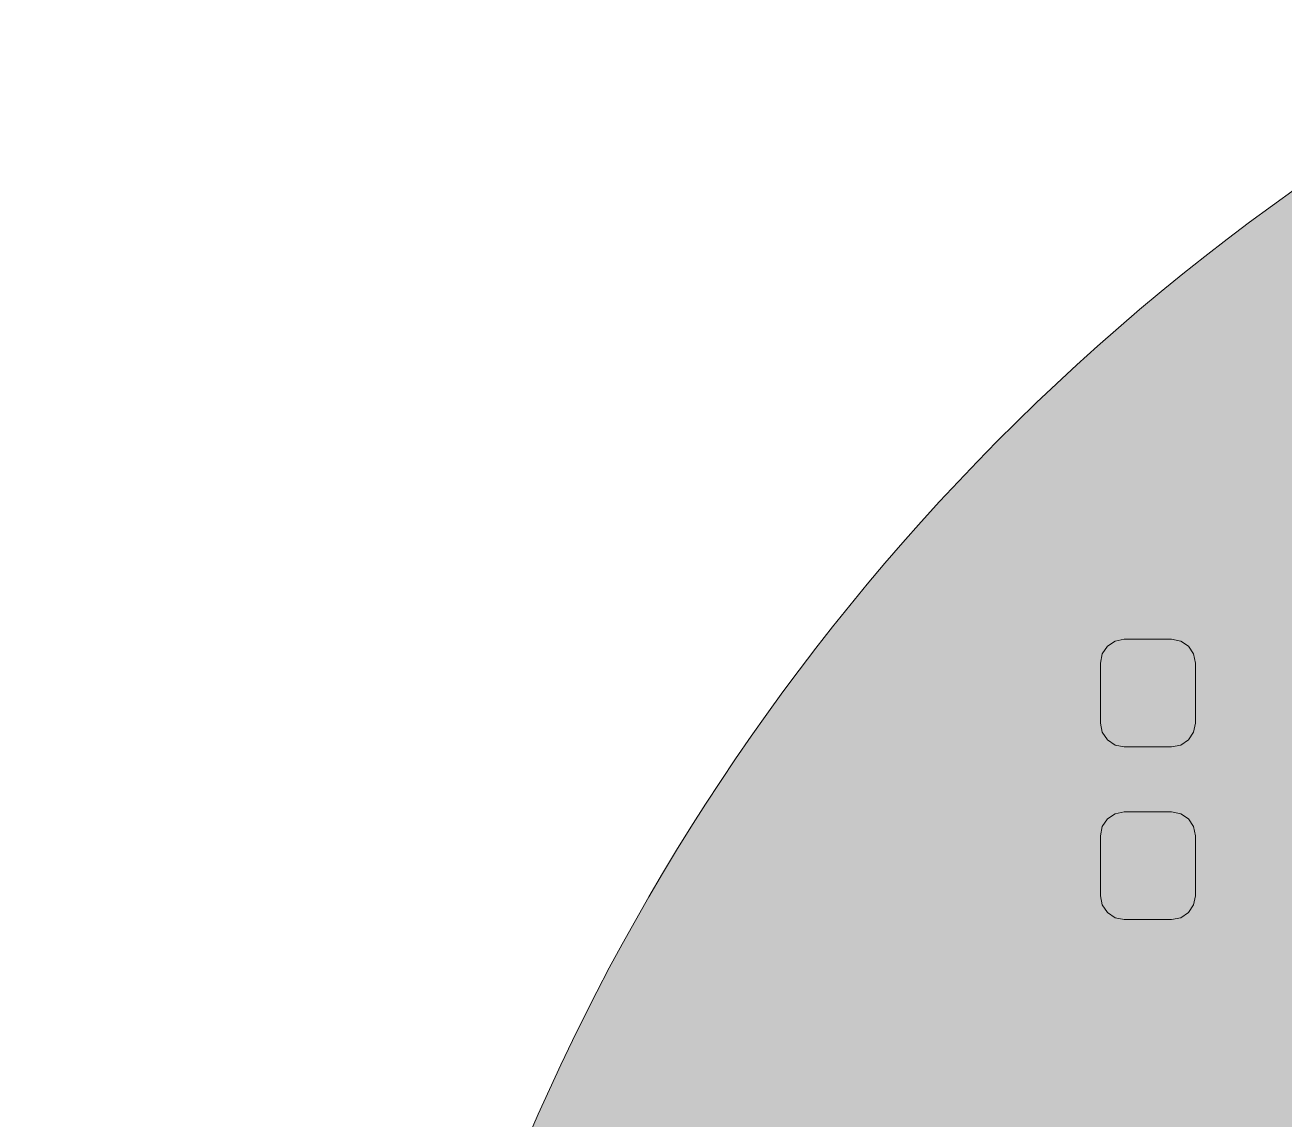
# Model space of a CAD drawing. Header units: millimetres. Extents: x 63.6 to 115, y 77 to 122.7.
# Drawn here: x 63.59 to 76.17, y 111.74 to 122.67 of the extents above; entities that cross this region are included whole.
import ezdxf

# ---------------------------------------------------------------- set-up
doc = ezdxf.new("R2010")
doc.units = ezdxf.units.MM
doc.header["$MEASUREMENT"] = 0
doc.layers.add('Layer 1', color=7, linetype='Continuous', lineweight=0)

# ---------------------------------------------------------------- blocks, each defined once
blk = doc.blocks.new('Block_35')
at = {"layer": 'Layer 1', "true_color": 0x000000, "transparency": 33554687}
h = blk.add_hatch(color=18, dxfattribs=at)
edge = h.paths.add_edge_path()
edge.add_spline(control_points=[(75.04, 116.538), (75.04, 116.538), (75.131, 116.52), (75.131, 116.52), (75.131, 116.52), (75.208, 116.469), (75.208, 116.469), (75.208, 116.469), (75.26, 116.392), (75.26, 116.392), (75.26, 116.392), (75.278, 116.301), (75.278, 116.301), (75.278, 116.301), (75.278, 115.701), (75.278, 115.701), (75.278, 115.701), (75.26, 115.61), (75.26, 115.61), (75.26, 115.61), (75.208, 115.533), (75.208, 115.533), (75.208, 115.533), (75.131, 115.481), (75.131, 115.481), (75.131, 115.481), (75.04, 115.463), (75.04, 115.463), (75.04, 115.463), (74.565, 115.463), (74.565, 115.463), (74.565, 115.463), (74.475, 115.481), (74.475, 115.481), (74.475, 115.481), (74.398, 115.533), (74.398, 115.533), (74.398, 115.533), (74.346, 115.61), (74.346, 115.61), (74.346, 115.61), (74.328, 115.701), (74.328, 115.701), (74.328, 115.701), (74.328, 116.301), (74.328, 116.301), (74.328, 116.301), (74.346, 116.392), (74.346, 116.392), (74.346, 116.392), (74.398, 116.469), (74.398, 116.469), (74.398, 116.469), (74.475, 116.52), (74.475, 116.52), (74.475, 116.52), (74.565, 116.538), (74.565, 116.538), (74.565, 116.538), (75.04, 116.538), (75.04, 116.538)], knot_values=[0, 0, 0, 0, 1, 1, 1, 2, 2, 2, 3, 3, 3, 4, 4, 4, 5, 5, 5, 6, 6, 6, 7, 7, 7, 8, 8, 8, 9, 9, 9, 10, 10, 10, 11, 11, 11, 12, 12, 12, 13, 13, 13, 14, 14, 14, 15, 15, 15, 16, 16, 16, 17, 17, 17, 18, 18, 18, 19, 19, 19, 20, 20, 20, 20], degree=3, periodic=0)
h = blk.add_hatch(color=18, dxfattribs=at)
edge = h.paths.add_edge_path()
edge.add_spline(control_points=[(75.04, 114.813), (75.04, 114.813), (75.131, 114.795), (75.131, 114.795), (75.131, 114.795), (75.208, 114.744), (75.208, 114.744), (75.208, 114.744), (75.26, 114.667), (75.26, 114.667), (75.26, 114.667), (75.278, 114.576), (75.278, 114.576), (75.278, 114.576), (75.278, 113.976), (75.278, 113.976), (75.278, 113.976), (75.26, 113.885), (75.26, 113.885), (75.26, 113.885), (75.208, 113.808), (75.208, 113.808), (75.208, 113.808), (75.131, 113.756), (75.131, 113.756), (75.131, 113.756), (75.04, 113.738), (75.04, 113.738), (75.04, 113.738), (74.565, 113.738), (74.565, 113.738), (74.565, 113.738), (74.475, 113.756), (74.475, 113.756), (74.475, 113.756), (74.398, 113.808), (74.398, 113.808), (74.398, 113.808), (74.346, 113.885), (74.346, 113.885), (74.346, 113.885), (74.328, 113.976), (74.328, 113.976), (74.328, 113.976), (74.328, 114.576), (74.328, 114.576), (74.328, 114.576), (74.346, 114.667), (74.346, 114.667), (74.346, 114.667), (74.398, 114.744), (74.398, 114.744), (74.398, 114.744), (74.475, 114.795), (74.475, 114.795), (74.475, 114.795), (74.565, 114.813), (74.565, 114.813), (74.565, 114.813), (75.04, 114.813), (75.04, 114.813)], knot_values=[0, 0, 0, 0, 1, 1, 1, 2, 2, 2, 3, 3, 3, 4, 4, 4, 5, 5, 5, 6, 6, 6, 7, 7, 7, 8, 8, 8, 9, 9, 9, 10, 10, 10, 11, 11, 11, 12, 12, 12, 13, 13, 13, 14, 14, 14, 15, 15, 15, 16, 16, 16, 17, 17, 17, 18, 18, 18, 19, 19, 19, 20, 20, 20, 20], degree=3, periodic=0)
at = {"layer": 'Layer 1', "color": 18, "lineweight": 9, "true_color": 0x000000}
for points in [[(75.04, 116.538), (75.04, 116.538), (75.131, 116.52), (75.131, 116.52), (75.131, 116.52), (75.208, 116.469), (75.208, 116.469), (75.208, 116.469), (75.26, 116.392), (75.26, 116.392), (75.26, 116.392), (75.278, 116.301), (75.278, 116.301), (75.278, 116.301), (75.278, 115.701), (75.278, 115.701), (75.278, 115.701), (75.26, 115.61), (75.26, 115.61), (75.26, 115.61), (75.208, 115.533), (75.208, 115.533), (75.208, 115.533), (75.131, 115.481), (75.131, 115.481), (75.131, 115.481), (75.04, 115.463), (75.04, 115.463), (75.04, 115.463), (74.565, 115.463), (74.565, 115.463), (74.565, 115.463), (74.475, 115.481), (74.475, 115.481), (74.475, 115.481), (74.398, 115.533), (74.398, 115.533), (74.398, 115.533), (74.346, 115.61), (74.346, 115.61), (74.346, 115.61), (74.328, 115.701), (74.328, 115.701), (74.328, 115.701), (74.328, 116.301), (74.328, 116.301), (74.328, 116.301), (74.346, 116.392), (74.346, 116.392), (74.346, 116.392), (74.398, 116.469), (74.398, 116.469), (74.398, 116.469), (74.475, 116.52), (74.475, 116.52), (74.475, 116.52), (74.565, 116.538), (74.565, 116.538), (74.565, 116.538), (75.04, 116.538), (75.04, 116.538)], [(75.04, 114.813), (75.04, 114.813), (75.131, 114.795), (75.131, 114.795), (75.131, 114.795), (75.208, 114.744), (75.208, 114.744), (75.208, 114.744), (75.26, 114.667), (75.26, 114.667), (75.26, 114.667), (75.278, 114.576), (75.278, 114.576), (75.278, 114.576), (75.278, 113.976), (75.278, 113.976), (75.278, 113.976), (75.26, 113.885), (75.26, 113.885), (75.26, 113.885), (75.208, 113.808), (75.208, 113.808), (75.208, 113.808), (75.131, 113.756), (75.131, 113.756), (75.131, 113.756), (75.04, 113.738), (75.04, 113.738), (75.04, 113.738), (74.565, 113.738), (74.565, 113.738), (74.565, 113.738), (74.475, 113.756), (74.475, 113.756), (74.475, 113.756), (74.398, 113.808), (74.398, 113.808), (74.398, 113.808), (74.346, 113.885), (74.346, 113.885), (74.346, 113.885), (74.328, 113.976), (74.328, 113.976), (74.328, 113.976), (74.328, 114.576), (74.328, 114.576), (74.328, 114.576), (74.346, 114.667), (74.346, 114.667), (74.346, 114.667), (74.398, 114.744), (74.398, 114.744), (74.398, 114.744), (74.475, 114.795), (74.475, 114.795), (74.475, 114.795), (74.565, 114.813), (74.565, 114.813), (74.565, 114.813), (75.04, 114.813), (75.04, 114.813)]]:
    blk.add_open_spline(points, degree=3, knots=[0, 0, 0, 0, 1, 1, 1, 2, 2, 2, 3, 3, 3, 4, 4, 4, 5, 5, 5, 6, 6, 6, 7, 7, 7, 8, 8, 8, 9, 9, 9, 10, 10, 10, 11, 11, 11, 12, 12, 12, 13, 13, 13, 14, 14, 14, 15, 15, 15, 16, 16, 16, 17, 17, 17, 18, 18, 18, 19, 19, 19, 20, 20, 20, 20], dxfattribs=at)

msp = doc.modelspace()

# ---------------------------------------------------------------- hatches: boundary and pattern name
at = {"layer": 'Layer 1', "true_color": 0x000000, "transparency": 33554687}
h = msp.add_hatch(color=18, dxfattribs=at)
h.dxf.hatch_style = 2
edge = h.paths.add_edge_path()
edge.add_spline(control_points=[(78.973, 122.672), (67.928, 116.979), (63.588, 103.41), (69.281, 92.364), (74.974, 81.319), (88.543, 76.979), (99.589, 82.672), (110.634, 88.365), (114.974, 101.934), (109.281, 112.98), (107.137, 117.14), (103.749, 120.528), (99.589, 122.672)], knot_values=[0, 0, 0, 0, 1, 1, 1, 2, 2, 2, 3, 3, 3, 4, 4, 4, 4], degree=3, periodic=0)
edge.add_line((99.589, 122.672), (78.973, 122.672))

# ---------------------------------------------------------------- linework, layer by layer
at = {"layer": 'Layer 1', "color": 18, "lineweight": 9, "true_color": 0x000000}
msp.add_open_spline([(78.973, 122.672), (67.928, 116.979), (63.588, 103.41), (69.281, 92.364), (74.974, 81.319), (88.543, 76.979), (99.589, 82.672), (110.634, 88.365), (114.974, 101.934), (109.281, 112.98), (107.137, 117.14), (103.749, 120.528), (99.589, 122.672)], degree=3, knots=[0, 0, 0, 0, 1, 1, 1, 2, 2, 2, 3, 3, 3, 4, 4, 4, 4], dxfattribs=at)

# ---------------------------------------------------------------- block references
at = {"layer": 'Layer 1'}
msp.add_blockref('Block_35', (0, 0), dxfattribs=at)

doc.saveas('drawing.dxf')
